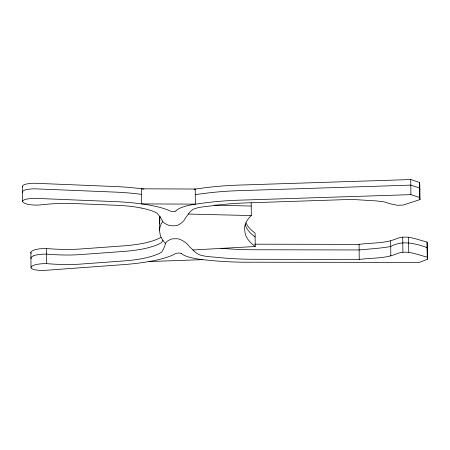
<?xml version="1.0" encoding="UTF-8"?>
<svg xmlns="http://www.w3.org/2000/svg" width="450" height="450" viewBox="0 0 450 450"><rect width="100%" height="100%" fill="white"/><g stroke="black" fill="none" stroke-linecap="round" stroke-linejoin="round"><path stroke-width="0.67" d="M254.661 244.192L359.077 244.378C371.317 242.657 384.283 243.709 395.887 238.961C406.266 234.27 416.908 239.586 427.078 242.055L427.5 259.211L419.462 262.378L251.246 262.215A89.634 18.945 -0.6 0 1 211.314 260.511L200.683 259.436A48.015 10.147 -0.6 0 1 181.243 253.373M181.226 253.373A3.066 0.647 -0.6 0 0 178.464 253.069A3.066 0.647 -0.6 0 0 175.792 253.463A81.962 17.319 -0.6 0 1 151.324 261.135L146.441 261.979A80.854 17.089 -0.6 0 1 124.538 264.544L43.74 270.45A13.877 2.931 -0.6 0 1 34.723 269.781A16.498 3.488 -0.6 0 1 31.027 267.711A21.808 4.607 -0.6 0 1 33.598 265.382A12.898 2.728 -0.6 0 1 46.626 263.621A65.419 13.826 -0.6 0 0 61.329 264.459A42.502 8.983 -0.6 0 0 79.374 264.178L123.379 260.977A51.806 10.946 -0.6 0 0 147.797 257.394A70.577 14.912 -0.6 0 0 161.786 251.933A450.512 95.203 -0.6 0 0 165.465 243.405A53.409 11.289 -0.6 0 1 171.343 239.079A5.985 1.266 -0.6 0 1 177.114 238.781A4.506 0.951 -0.6 0 1 179.803 239.271A112.337 23.738 -0.6 0 1 188.646 245.762L193.821 250.869A130.207 27.518 -0.6 0 0 198.776 254.492A24.317 5.141 -0.6 0 0 211.899 256.933L218.199 257.434A84.431 17.843 -0.6 0 0 252.017 259.273L359.235 259.47C371.475 257.749 384.441 258.795 396.045 254.053C406.423 249.362 417.071 254.678 427.241 257.141L427.5 259.211M194.119 189.219L203.895 187.903A89.634 18.945 -0.6 0 1 243.236 184.961L410.754 179.55L419.558 182.453L419.816 184.523L419.974 199.609L402.806 205.144L396.951 205.234L389.683 203.659L383.979 201.853L376.419 200.914L351.652 199.412L244.907 202.95A84.431 17.843 -0.6 0 0 211.686 205.841L205.543 206.539A24.317 5.141 -0.6 0 0 193.095 209.379A130.207 27.518 -0.6 0 0 189.056 213.143L185.192 218.391A112.337 23.738 -0.6 0 1 178.02 225.135A4.506 0.951 -0.6 0 1 175.461 225.703A5.985 1.266 -0.6 0 1 169.639 225.585A53.409 11.289 -0.6 0 1 162.697 221.462A450.512 95.203 -0.6 0 0 156.887 213.081A70.577 14.912 -0.6 0 0 141.576 208.08M195.266 194.614L203.957 193.472A89.634 18.945 -0.6 0 1 243.298 190.53L410.811 185.119L419.614 188.021L419.873 190.091M192.915 249.969L255.218 246.51L255.077 233.094A276.998 58.534 -0.6 0 1 246.032 222.941M148.877 261.557L202.376 259.65M419.974 199.609L419.715 197.539L410.912 194.636L243.399 200.047A89.634 18.945 -0.6 0 0 204.053 202.995L193.736 204.396A48.015 10.147 -0.6 0 0 175.894 211.039M214.149 205.161L251.213 206.049M188.381 214.065L251.314 215.567L251.179 202.798M143.977 189.157L138.904 188.466A80.854 17.089 -0.6 0 0 116.443 186.593L34.47 183.234A13.877 2.931 -0.6 0 0 25.661 184.179A16.498 3.488 -0.6 0 0 22.506 186.356L22.657 201.442A21.808 4.607 -0.6 0 0 25.808 203.687A12.898 2.728 -0.6 0 0 39.223 205.037A65.419 13.826 -0.6 0 1 53.663 203.737A42.502 8.983 -0.6 0 1 71.707 203.456L116.342 205.273A51.806 10.946 -0.6 0 1 141.57 208.08M141.497 194.377L138.96 194.034A80.854 17.089 -0.6 0 0 116.499 192.161L34.532 188.803A13.877 2.931 -0.6 0 0 25.718 189.748A16.498 3.488 -0.6 0 0 22.562 191.925A21.808 4.607 -0.6 0 0 22.691 192.324M427.399 249.688L427.14 247.624C415.012 243.394 402.626 239.963 390.718 246.51C380.289 248.411 369.669 248.884 359.134 249.953L251.921 249.756A84.431 17.843 -0.6 0 1 220.961 248.209M427.078 242.055L427.241 257.141M419.558 182.453L419.715 197.539M410.754 179.55L410.912 194.636M408.589 237.077L408.746 252.163M402.733 237.167L402.891 252.253M390.662 240.941L390.819 256.028M359.077 244.378L359.235 259.47M159.559 221.141L159.654 230.664M160.869 237.336A70.577 14.912 -0.6 0 1 147.645 242.308A51.806 10.946 -0.6 0 1 123.221 245.891L79.217 249.086A42.502 8.983 -0.6 0 1 61.172 249.373A65.419 13.826 -0.6 0 1 46.462 248.535L46.62 263.627M30.864 252.428L31.022 267.514M165.465 243.405A288.174 60.896 -0.6 0 1 159.834 232.498A288.174 60.896 -0.6 0 1 162.697 221.462M255.223 246.51A276.998 58.534 -0.6 0 1 244.918 231.176A276.998 58.534 -0.6 0 1 251.314 215.567M22.663 201.442A16.498 3.488 -0.6 0 1 25.813 199.266A13.877 2.931 -0.6 0 1 34.627 198.321L116.601 201.684A80.854 17.089 -0.6 0 1 139.061 203.552L144.135 204.244A81.962 17.319 -0.6 0 1 170.443 211.123A3.066 0.647 -0.6 0 0 173.211 211.433A3.066 0.647 -0.6 0 0 175.882 211.039M22.759 186.953A21.808 4.607 -0.6 0 1 22.5 186.356M31.224 258.761A16.498 3.488 -0.6 0 1 30.932 258.193A21.808 4.607 -0.6 0 1 33.497 255.864M33.519 255.864A12.898 2.728 -0.6 0 1 46.524 254.104A65.419 13.826 -0.6 0 0 61.228 254.942A42.502 8.983 -0.6 0 0 79.273 254.661L123.278 251.454A51.806 10.946 -0.6 0 0 147.696 247.871A70.577 14.912 -0.6 0 0 161.685 242.415A450.512 95.203 -0.6 0 0 162.945 240.283M159.981 220.916A288.174 60.896 -0.6 0 1 159.694 219.083A288.174 60.896 -0.6 0 1 159.525 216.326M159.846 223.898A288.174 60.896 -0.6 0 1 159.739 222.981A288.174 60.896 -0.6 0 1 160.256 216.54M46.468 248.535A12.898 2.728 -0.6 0 0 33.457 250.296A21.808 4.607 -0.6 0 0 30.87 252.624A16.498 3.488 -0.6 0 0 31.359 253.373M255.122 236.993A276.998 58.534 -0.6 0 1 245.171 224.246M195.21 189.039L141.441 188.809L141.598 203.901L195.368 204.131L195.21 189.039"/></g></svg>
